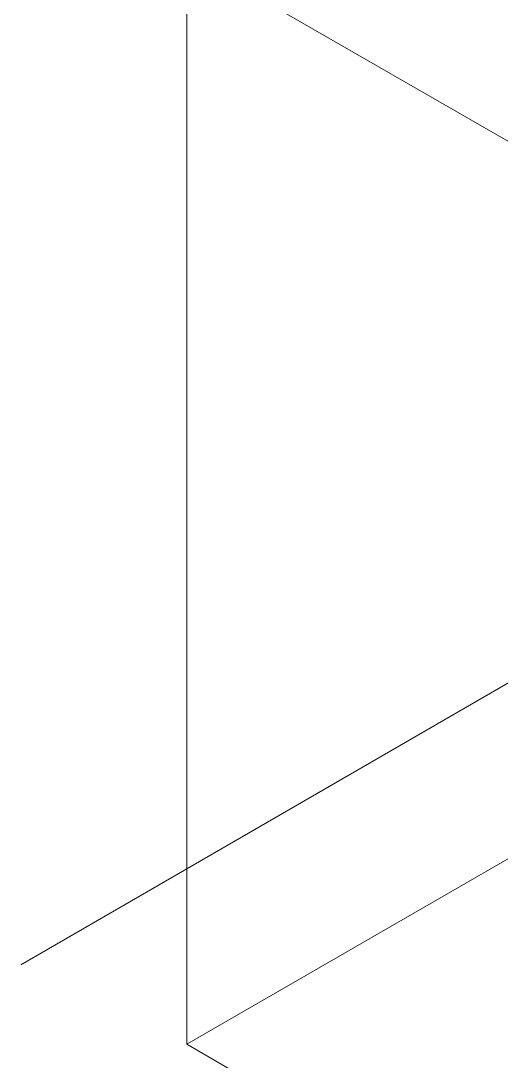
# Model space of a CAD drawing. Header units: millimetres. Extents: x -3576 to 4228, y -1686 to 5244.
# Drawn here: x -3576 to -2276, y 59 to 2871 of the extents above; entities that cross this region are included whole.
import ezdxf

# ---------------------------------------------------------------- set-up
doc = ezdxf.new("R2010")
doc.units = ezdxf.units.MM
doc.layers.add('A-_ANNOTSPNO_A', color=7, linetype='Continuous', lineweight=9)
doc.layers.add('A-_FLORLEVL_E', color=7, linetype='Continuous', lineweight=9)

msp = doc.modelspace()

# ---------------------------------------------------------------- linework, layer by layer
at = {"layer": 'A-_ANNOTSPNO_A'}
for p, q in [((-3127.5, 3047.5), (-25.7, 1256.7)), ((-3127.5, 3047.5), (-3127.5, 104.5)), ((677.3, 2301.2), (-3127.5, 104.5)), ((-25.7, -1686.3), (-3127.5, 104.5))]:
    msp.add_line(p, q, dxfattribs=at)
at = {"layer": 'A-_FLORLEVL_E'}
for p, q in [((-2248, 1086.7), (-3127.5, 579)), ((-3127.5, 579), (-3576.5, 319.7))]:
    msp.add_line(p, q, dxfattribs=at)

doc.saveas('drawing.dxf')
